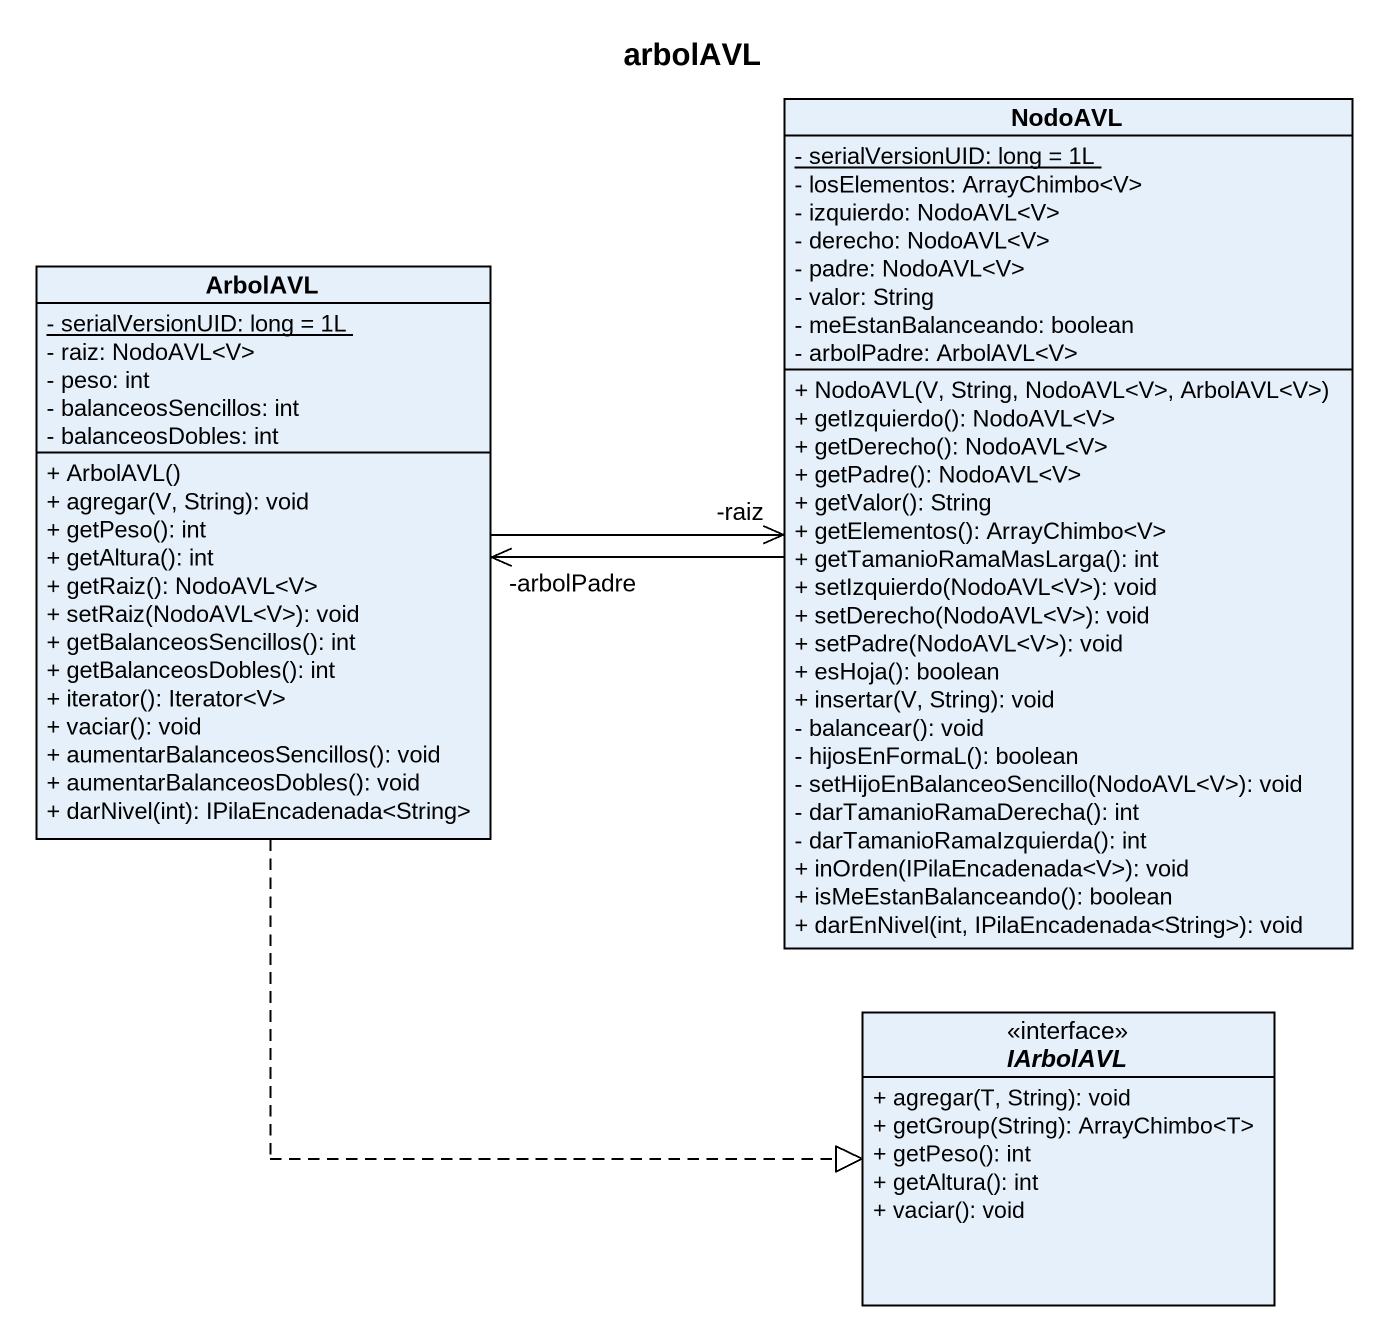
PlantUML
@startuml
title arbolAVL
hide circle
hide empty members
skinparam classAttributeIconSize 0
class NodoAVL {
  {static} - serialVersionUID: long = 1L
  - losElementos: ArrayChimbo<V>
  - izquierdo: NodoAVL<V>
  - derecho: NodoAVL<V>
  - padre: NodoAVL<V>
  - valor: String
  - meEstanBalanceando: boolean
  - arbolPadre: ArbolAVL<V>
  + NodoAVL(V, String, NodoAVL<V>, ArbolAVL<V>)
  + getIzquierdo(): NodoAVL<V>
  + getDerecho(): NodoAVL<V>
  + getPadre(): NodoAVL<V>
  + getValor(): String
  + getElementos(): ArrayChimbo<V>
  + getTamanioRamaMasLarga(): int
  + setIzquierdo(NodoAVL<V>): void
  + setDerecho(NodoAVL<V>): void
  + setPadre(NodoAVL<V>): void
  + esHoja(): boolean
  + insertar(V, String): void
  - balancear(): void
  - hijosEnFormaL(): boolean
  - setHijoEnBalanceoSencillo(NodoAVL<V>): void
  - darTamanioRamaDerecha(): int
  - darTamanioRamaIzquierda(): int
  + inOrden(IPilaEncadenada<V>): void
  + isMeEstanBalanceando(): boolean
  + darEnNivel(int, IPilaEncadenada<String>): void
}
class ArbolAVL {
  {static} - serialVersionUID: long = 1L
  - raiz: NodoAVL<V>
  - peso: int
  - balanceosSencillos: int
  - balanceosDobles: int
  + ArbolAVL()
  + agregar(V, String): void
  + getPeso(): int
  + getAltura(): int
  + getRaiz(): NodoAVL<V>
  + setRaiz(NodoAVL<V>): void
  + getBalanceosSencillos(): int
  + getBalanceosDobles(): int
  + iterator(): Iterator<V>
  + vaciar(): void
  + aumentarBalanceosSencillos(): void
  + aumentarBalanceosDobles(): void
  + darNivel(int): IPilaEncadenada<String>
}
interface IArbolAVL <<interface>> {
  + agregar(T, String): void
  + getGroup(String): ArrayChimbo<T>
  + getPeso(): int
  + getAltura(): int
  + vaciar(): void
}
NodoAVL -left-> "-arbolPadre" ArbolAVL
ArbolAVL -right-> "-raiz" NodoAVL
ArbolAVL ..|> IArbolAVL
@enduml
